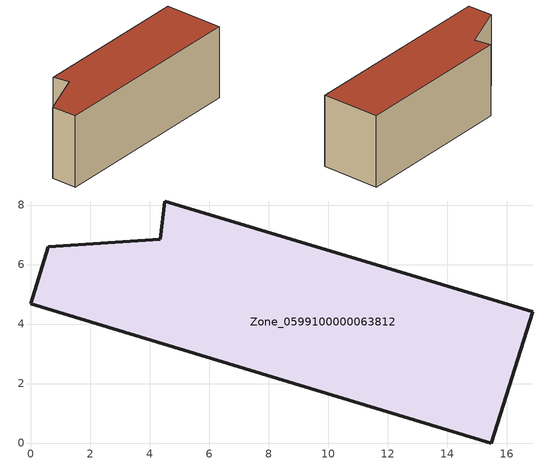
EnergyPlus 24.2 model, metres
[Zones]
Zone_0599100000063812
 floor ground (C_G): 15.48,0 0,4.68 0.58,6.6 4.35,6.86 4.51,8.14 16.88,4.41 z0
 wall outside (C_F): 15.48,0 16.88,4.41 4.51,8.14 4.35,6.86 0.58,6.6 0,4.68 15.48,0 z0:5.72
 roof outside (C_R): 0,4.68 15.48,0 16.88,4.41 4.51,8.14 4.35,6.86 0.58,6.6 z5.72
[BUILDING]
Pand.0599100000063812: North Axis=0; Terrain=City; Loads Convergence Tolerance Value=0.04; Temperature Convergence Tolerance Value=0.4; Solar Distribution=FullExterior; Maximum Number of Warmup Days=25; Minimum Number of Warmup Days=1
[Site:Location]
Rotterdam.The.Hague.AP_ZH_NLD Design_Conditions: Latitude=51.96; Longitude=4.45; Time Zone=1; Elevation=-4.5
[SITE:GROUNDTEMPERATURE:BUILDINGSURFACE]
18, 18, 18, 18, 18, 18, 18, 18, 18, 18, 18, 18
[MATERIAL] Thermal Absorptance=0.9; Solar Absorptance=0.7; Visible Absorptance=0.7
Name | Roughness | Thickness | Conductivity | Density | Specific Heat
G.TI.1946 | MediumSmooth | 0.15 | 1 | 540 | 1210
F.TI.1946 | Rough | 0.3 | 0.857143 | 1920 | 840
R.TI.1946 | MediumRough | 0.2 | 0.1 | 1500 | 1000
[CONSTRUCTION]
C_G: G.TI.1946
C_F: F.TI.1946
C_R: R.TI.1946
[ZONE]
Zone_0599100000063812: Type=1; Multiplier=1; Ceiling Height=Autocalculate; Volume=Autocalculate; Floor Area=autocalculate; Part of Total Floor Area=Yes
[ZONEINFILTRATION:DESIGNFLOWRATE]
Infil_Zone_0599100000063812: Zone or ZoneList or Space or SpaceList=Zone_0599100000063812; Schedule=AlwaysOn; Design Flow Rate Calculation Method=Flow/Area; Flow Rate per Floor Area=0.003; Constant Term Coefficient=1; Temperature Term Coefficient=0; Velocity Term Coefficient=0; Velocity Squared Term Coefficient=0
[HVACTEMPLATE:ZONE:IDEALLOADSAIRSYSTEM]
Zone_0599100000063812: Maximum Heating Supply Air Temperature=50; Minimum Cooling Supply Air Temperature=13; Maximum Heating Supply Air Humidity Ratio=0.0156; Minimum Cooling Supply Air Humidity Ratio=0.0077; Heating Limit=NoLimit; Cooling Limit=NoLimit; Dehumidification Control Type=ConstantSensibleHeatRatio; Cooling Sensible Heat Ratio=0.7; Dehumidification Setpoint=60; Humidification Control Type=None; Humidification Setpoint=30; Outdoor Air Method=None; Outdoor Air Flow Rate per Person=0.00944; Outdoor Air Flow Rate per Zone Floor Area=0; Outdoor Air Flow Rate per Zone=0; Demand Controlled Ventilation Type=None; Outdoor Air Economizer Type=NoEconomizer; Heat Recovery Type=None; Sensible Heat Recovery Effectiveness=0.7; Latent Heat Recovery Effectiveness=0.65
[ZONECONTROL:THERMOSTAT]
ThermostatControl_Zone_0599100000063812: Zone or ZoneList=Zone_0599100000063812; Control Type Schedule=DualSetpointControlType; Control 1=Thermostat_Zone_0599100000063812; Temperature Difference Between Cutout And Setpoint=0
[THERMOSTATSETPOINT:DUALSETPOINT]
Thermostat_Zone_0599100000063812: Heating Setpoint Temperature Schedule=HeatingSetpoint_Zone_0599100000063812; Cooling Setpoint Temperature Schedule=CoolingSetpoint_Zone_0599100000063812
[SCHEDULE:COMPACT]
HeatingSetpoint_Zone_0599100000063812: Through: 12/31, For: AllDays, Until: 24:00, 21
CoolingSetpoint_Zone_0599100000063812: Through: 12/31, For: AllDays, Until: 24:00, 24
DualSetpointControlType: Through: 12/31, For: AllDays, Until: 24:00, 4
AlwaysOn: Through: 12/31, For: AllDays, Until: 24:00, 1
